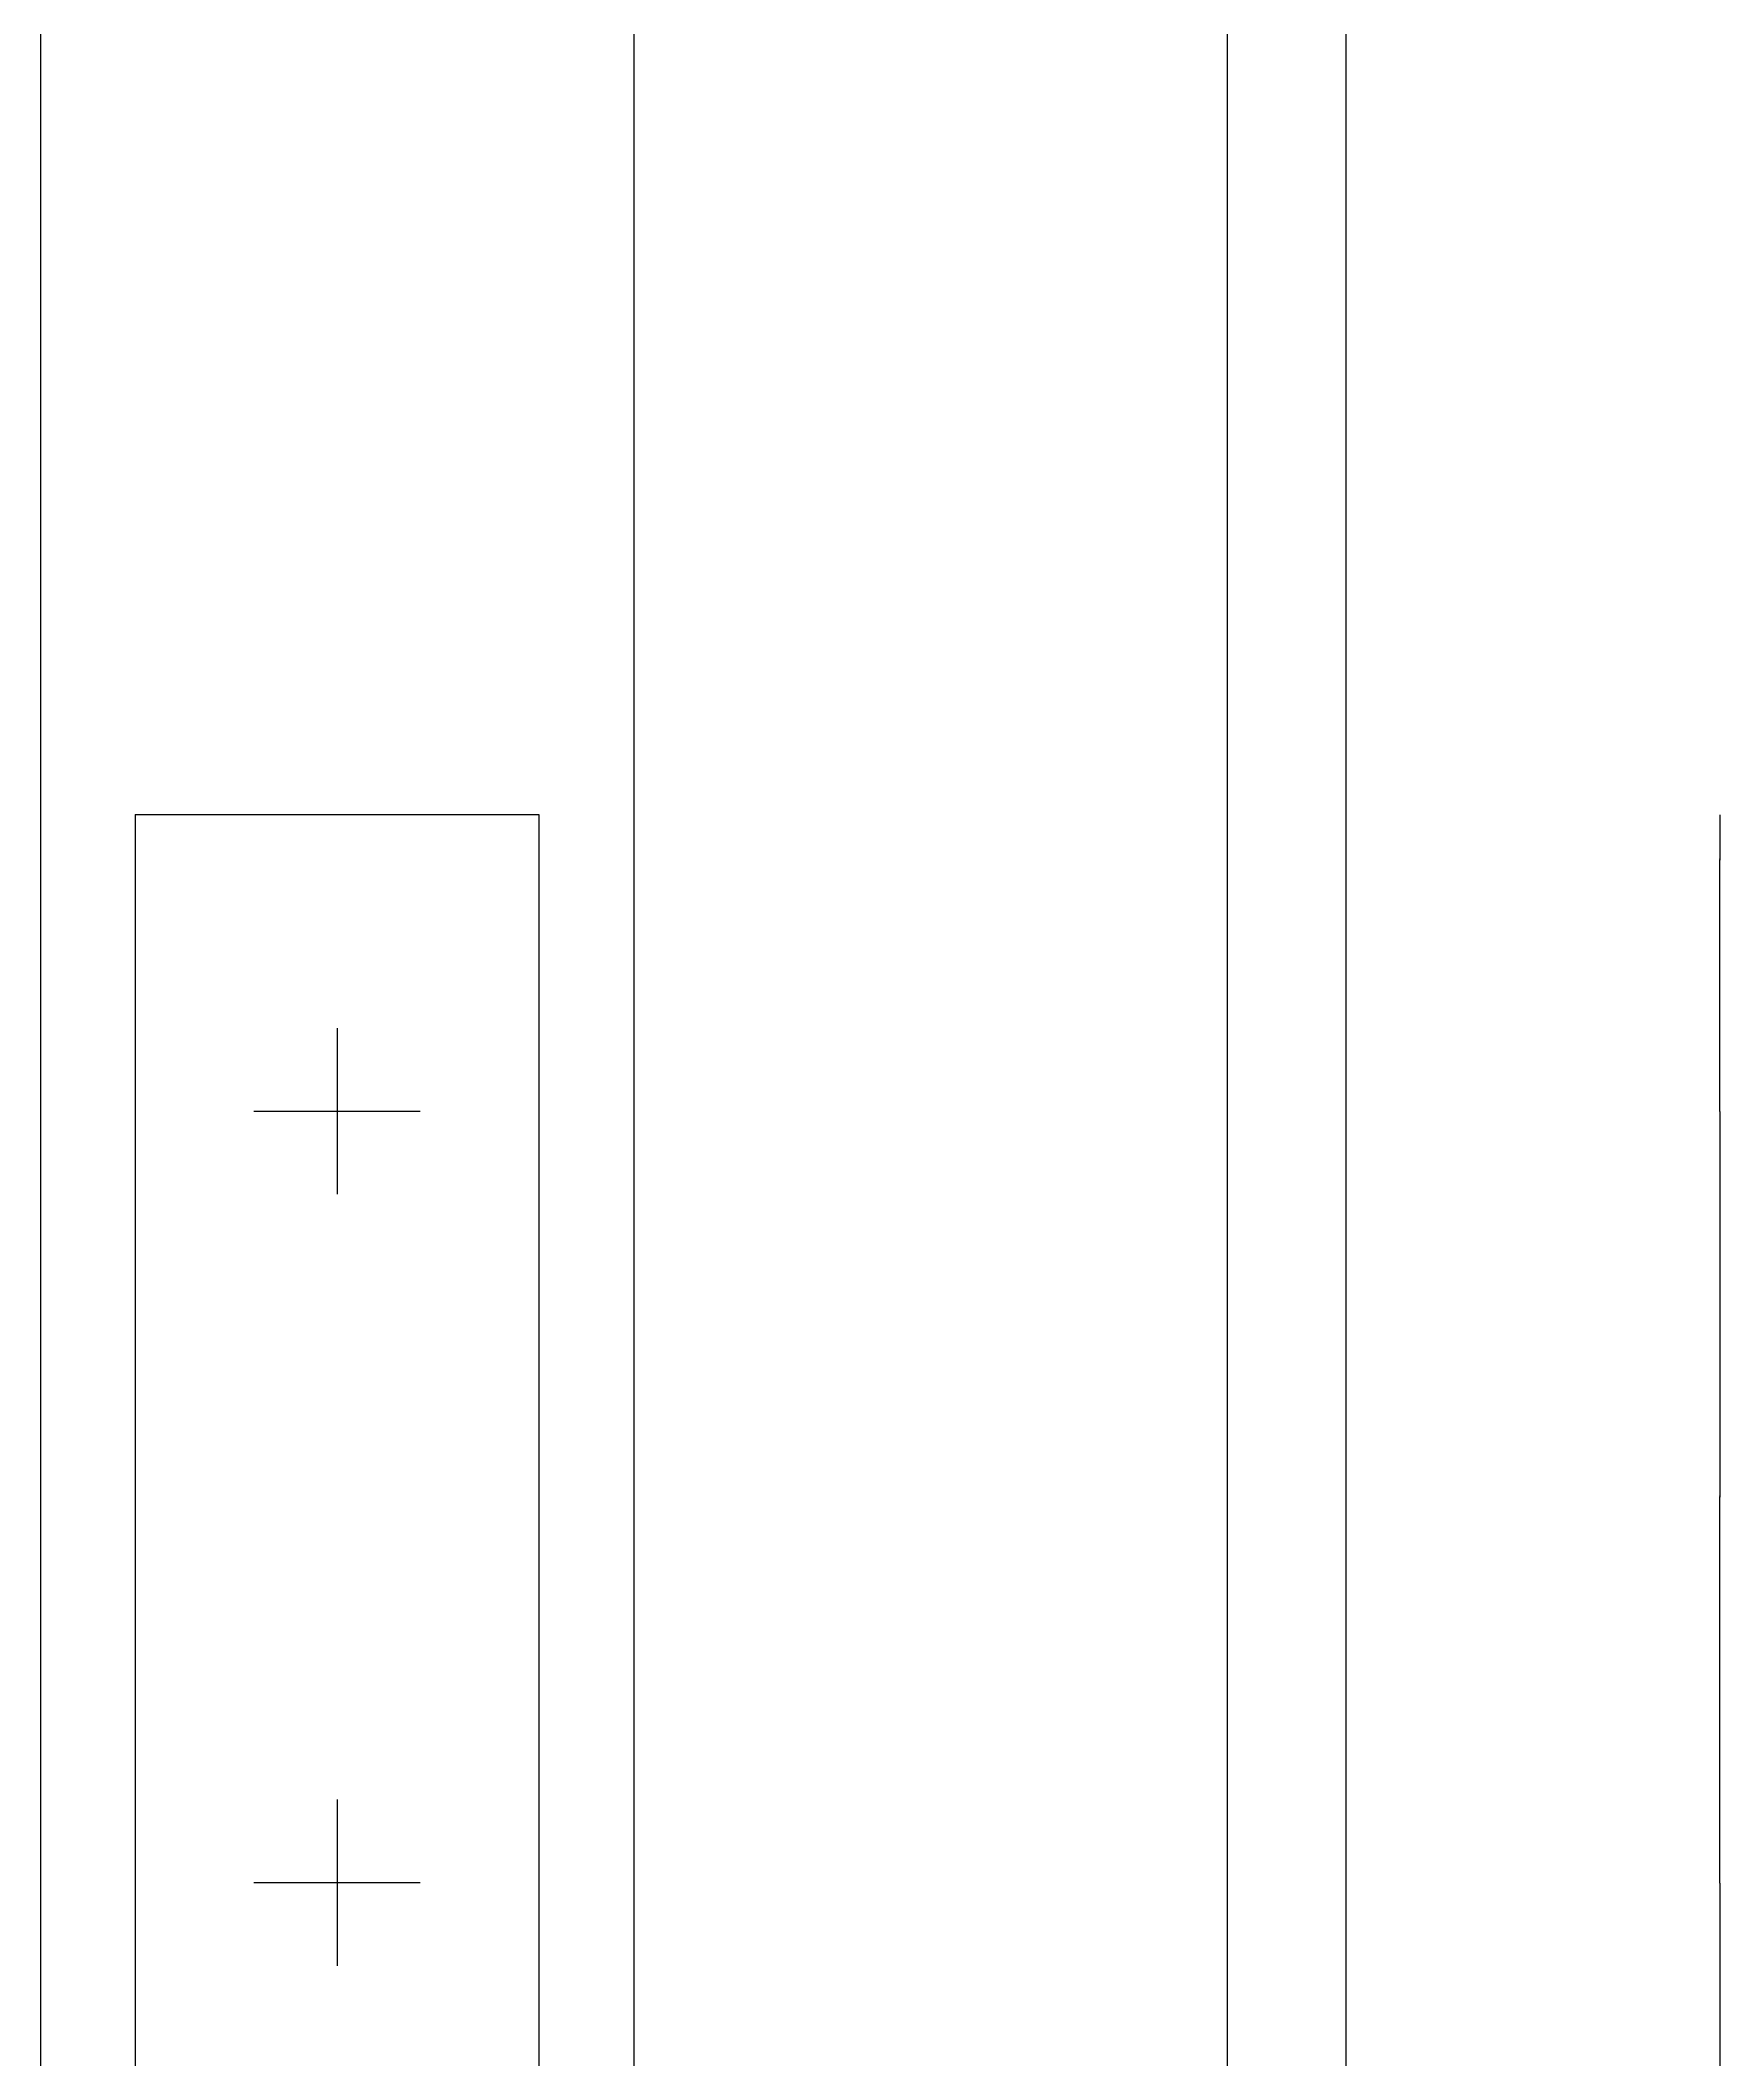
# Model space of a CAD drawing. Header units: metres. Extents: x 22223 to 39098, y -12862 to 21623.
# Drawn here: x 35387 to 36803, y 454 to 2155 of the extents above; entities that cross this region are included whole.
import ezdxf

# ---------------------------------------------------------------- set-up
doc = ezdxf.new("R2010")
doc.units = ezdxf.units.M
for name, color, linetype in [('LVTRY', 6, 'Continuous'), ('PUB_DIM', 3, 'Continuous'), ('WINDOW', 3, 'Continuous')]:
    doc.layers.add(name, color=color, linetype=linetype)
doc.dimstyles.get("Standard").update_dxf_attribs({"dimtxt": 2.5, "dimasz": 2.5, "dimexe": 1.25, "dimexo": 0.625, "dimtad": 1, "dimcen": 2.5, "dimazin": 3, "dimtfac": 1, "dimtmove": 0, "dimatfit": 3})

# ---------------------------------------------------------------- blocks, each defined once
blk = doc.blocks.new('*D14')
for p, q in [((36802.61, 602.88), (36802.61, 277.88)), ((36802.36, 277.88), (36802.11, 277.88)), ((36802.61, -47.12), (36802.61, 277.88)), ((36802.61, 277.88), (36802.61, 277.88)), ((36802.86, 277.88), (36803.11, 277.88))]:
    blk.add_line(p, q)
at = {"layer": 'Defpoints'}
for p in [(36802.61, 602.88), (36802.61, 277.88), (36802.61, -47.12)]:
    blk.add_point(p, dxfattribs=at)
at = {"layer": 'PUB_DIM', "insert": (36802.61, 279.005), "char_height": 1, "attachment_point": 5}
blk.add_mtext('80', dxfattribs=at)
blk = doc.blocks.new('*D15')
for p, q in [((36802.61, 1252.88), (36802.61, 927.88)), ((36802.36, 927.88), (36802.11, 927.88)), ((36802.61, 602.88), (36802.61, 927.88)), ((36802.61, 927.88), (36802.61, 927.88)), ((36802.86, 927.88), (36803.11, 927.88))]:
    blk.add_line(p, q)
at = {"layer": 'Defpoints'}
for p in [(36802.61, 1252.88), (36802.61, 927.88), (36802.61, 602.88)]:
    blk.add_point(p, dxfattribs=at)
at = {"layer": 'PUB_DIM', "insert": (36802.61, 929.005), "char_height": 1, "attachment_point": 5}
blk.add_mtext('80', dxfattribs=at)
blk = doc.blocks.new('*D16')
for p, q in [((36802.61, 1502.88), (36802.61, 1464.69)), ((36802.36, 1464.69), (36802.11, 1464.69)), ((36802.61, 1252.88), (36802.61, 1464.69)), ((36802.61, 1464.69), (36802.61, 1464.69)), ((36802.86, 1464.69), (36803.11, 1464.69))]:
    blk.add_line(p, q)
at = {"layer": 'Defpoints'}
for p in [(36802.61, 1502.88), (36802.61, 1464.69), (36802.61, 1252.88)]:
    blk.add_point(p, dxfattribs=at)
at = {"layer": 'PUB_DIM', "insert": (36802.61, 1465.815), "char_height": 1, "attachment_point": 5}
blk.add_mtext('30', dxfattribs=at)

msp = doc.modelspace()

# ---------------------------------------------------------------- linework, layer by layer
at = {"layer": 'LVTRY'}
for p, q in [((35467.45, 1503.24), (35807.45, 1503.24)), ((35567.45, 1253.24), (35707.45, 1253.24)), ((35567.45, 603.24), (35707.45, 603.24))]:
    msp.add_line(p, q, dxfattribs=at)
at = {"layer": 'WINDOW'}
for p, q in [((36487.45, 6553.24), (36487.45, -1246.76)), ((36387.45, 6453.24), (36387.45, -1146.76)), ((35387.45, 5453.24), (35387.45, -146.76)), ((35887.45, 5453.24), (35887.45, -146.76)), ((35467.45, 1503.24), (35467.45, -796.76)), ((35807.45, 1503.24), (35807.45, -796.76)), ((35637.45, 1323.24), (35637.45, 1183.24)), ((35637.45, 673.24), (35637.45, 533.24))]:
    msp.add_line(p, q, dxfattribs=at)

# ---------------------------------------------------------------- dimensions: what is measured, and where the dimension line sits
at = {"layer": 'PUB_DIM'}
for base, p1, p2, text, picture, middle in [((36802.61, 1464.69), (36802.61, 1502.88), (36802.61, 1252.88), '30', '*D16', (36802.61, 1465.815)), ((36802.61, 927.88), (36802.61, 1252.88), (36802.61, 602.88), '80', '*D15', (36802.61, 929.005)), ((36802.61, 277.88), (36802.61, 602.88), (36802.61, -47.12), '80', '*D14', (36802.61, 279.005))]:
    dim = msp.add_linear_dim(base=base, p1=p1, p2=p2, text=text, dimstyle='Standard', dxfattribs=at)
    dim.commit()
    dim.dimension.update_dxf_attribs({"geometry": picture, "text_midpoint": middle})

doc.saveas('drawing.dxf')
